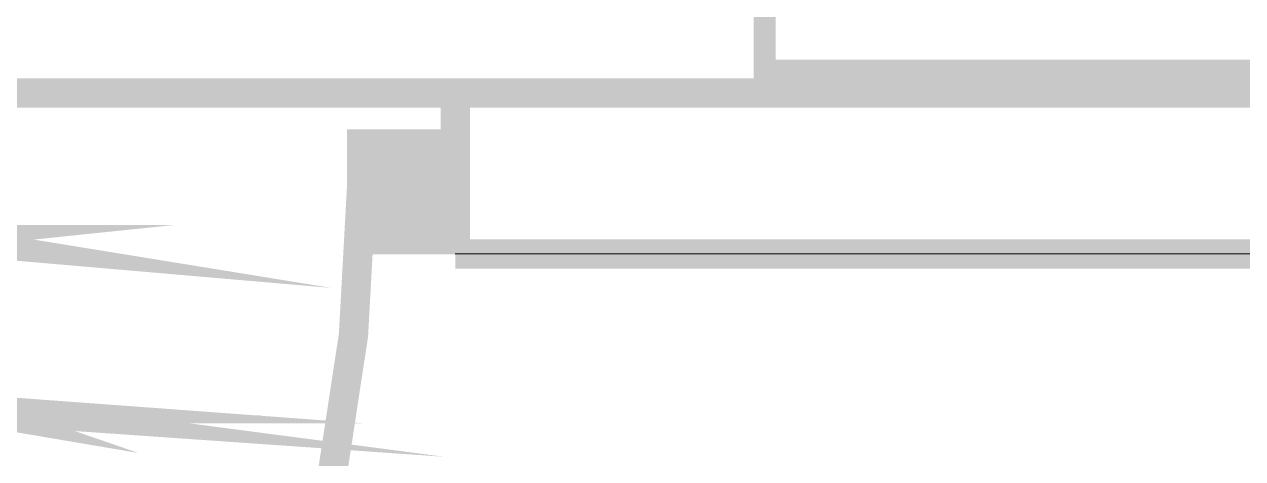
# Model space of a CAD drawing. Header units: inches. Extents: x -524 to 1067, y -71 to 1110.
# Drawn here: x 659.97 to 698.51, y 152.62 to 166.34 of the extents above; entities that cross this region are included whole.
import ezdxf

# ---------------------------------------------------------------- set-up
doc = ezdxf.new("R2010")
doc.units = ezdxf.units.IN
doc.header["$MEASUREMENT"] = 0
doc.layers.add('H', color=7, linetype='Continuous')
doc.layers.add('P', color=7, linetype='Continuous')
doc.layers.add('wall', color=16, linetype='Continuous', lineweight=20)

msp = doc.modelspace()

# ---------------------------------------------------------------- hatches: boundary and pattern name
at = {"layer": 'H', "linetype": 'Continuous'}
msp.add_hatch(color=256, dxfattribs=at).paths.add_polyline_path([(670.6388271956723, 159.5374817923617), (670.6388271956723, 162.56319740144), (673.6645428047507, 162.56319740144), (673.6645428047507, 159.5374817923617), (670.6388271956723, 159.5374817923617)])

# ---------------------------------------------------------------- linework, layer by layer
at = {"layer": 'P'}
for points, const_width in [([(756.8406984323562, 164.8808444602635), (683.3877109381458, 164.8808444602635), (683.3877109381458, 195.2657448771232)], 0.6971190365910146), ([(637.6771412299477, 164.1727759100088), (757.7422083906702, 164.1727759100088)], 0.927058823529412), ([(673.5988457227684, 164.1727759100088), (673.5988457227684, 159.0849018942608)], 0.927058823529412), ([(673.5988457227684, 164.1727759100088), (673.5988457227684, 159.0849018942608)], 0.927058823529412), ([(673.5988457227684, 164.1727759100088), (673.5988457227684, 159.0849018942608)], 0.927058823529412), ([(673.5988457227684, 162.56319740144), (670.6388271956723, 159.5374817923617)], 0.927058823529412), ([(673.5988457227684, 162.56319740144), (670.6388271956723, 159.5374817923617)], 0.927058823529412), ([(670.6388271956723, 159.5374817923617), (670.6388271956723, 162.56319740144), (673.5988457227684, 162.56319740144)], 0.927058823529412), ([(673.5988457227684, 159.5374817923617), (673.5988457227684, 162.56319740144)], 0.927058823529412), ([(669.6716201553759, 151.8764720656364), (670.3796887056308, 156.5117661832835), (670.6388271956723, 161.2091075450251)], 0.927058823529412), ([(654.4152977839076, 159.7929704445156), (657.3753163110034, 159.5374817923617), (654.6087391919668, 159.9864118525749), (654.4152977839076, 159.7929704445156)], 0.927058823529412), ([(653.9006706417122, 159.5374817923617), (655.7657378024348, 159.5374817923617), (653.9006706417122, 159.3440403843024), (653.9006706417122, 159.5374817923617)], 0.927058823529412), ([(670.6388271956723, 159.5374817923617), (673.5988457227684, 159.5374817923617)], 0.927058823529412), ([(673.5988457227684, 159.0849018942608), (757.7422083906702, 159.0849018942608)], 0.927058823529412), ([(654.156159293866, 154.7087462666555), (654.4152977839076, 154.4496077766137), (658.0833848612583, 154.1941191244599), (654.156159293866, 154.7087462666555)], 0.927058823529412), ([(656.0248762924766, 154.9021876747147), (653.9006706417122, 154.9021876747147), (658.0833848612583, 154.1941191244599), (656.0248762924766, 154.9021876747147)], 0.927058823529412), ([(654.8642278441207, 154.1941191244599), (658.0833848612583, 154.1941191244599), (654.6087391919668, 154.4496077766137), (654.8642278441207, 154.1941191244599)], 0.927058823529412), ([(658.0833848612583, 154.1941191244599), (654.6087391919668, 154.4496077766137), (654.4152977839076, 154.4496077766137), (658.0833848612583, 154.1941191244599)], 0.927058823529412)]:
    msp.add_lwpolyline(points, dxfattribs=dict(at, const_width=const_width))
at = {"layer": 'wall'}
msp.add_lwpolyline([(673.5988457227684, 159.0849018942608), (757.7422083906702, 159.0849018942608), (757.7422083906702, 46.22826456216255)], dxfattribs=at)

doc.saveas('drawing.dxf')
